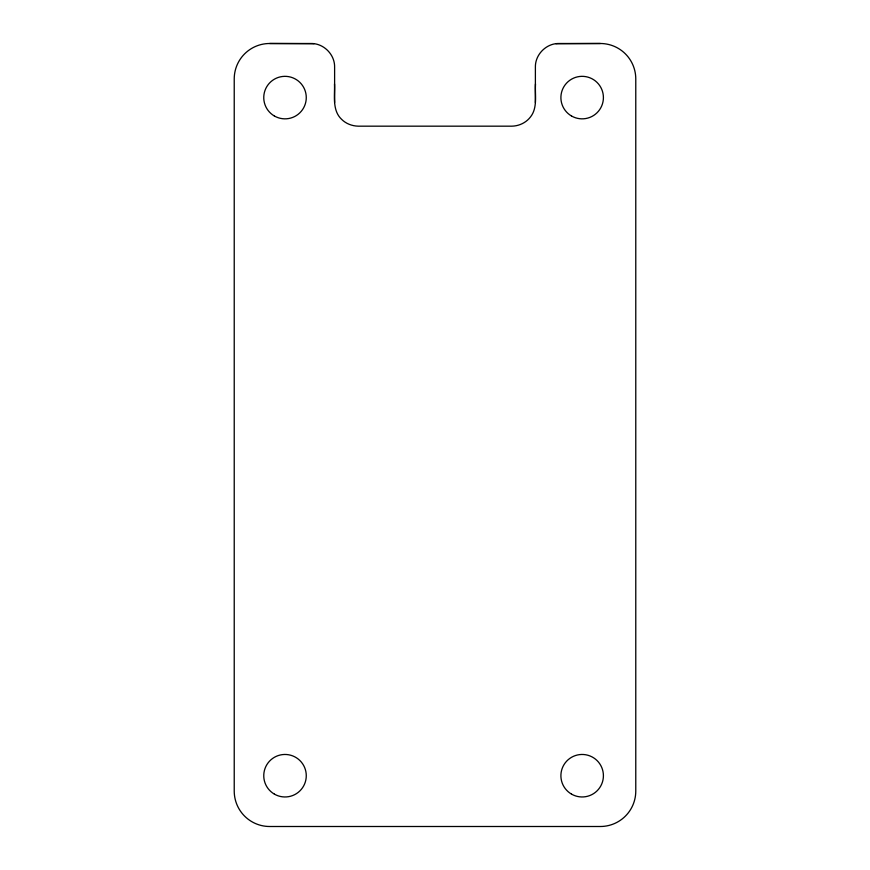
<?xml version="1.0" encoding="UTF-8"?>
<svg xmlns="http://www.w3.org/2000/svg" width="870" height="870" viewBox="0 0 870 870"><rect width="100%" height="100%" fill="white"/><g stroke="black" fill="none" stroke-linecap="round" stroke-linejoin="round"><path stroke-width="1.3" d="M334.515 83.955C335.026 95.646 331.959 110.175 341.529 119.255C345.923 123.703 352.035 126.009 358.233 126.172L511.767 126.172C519.009 126.063 526.1 122.724 530.504 116.928C537.856 107.619 534.724 94.819 535.485 83.955M334.613 102.551L334.613 67.12C334.885 54.495 323.618 43.239 310.992 43.5L269.656 43.5A35.431 35.431 0 0 0 234.226 78.931L234.226 791.069A35.431 35.431 0 0 0 269.656 826.5L600.343 826.5A35.431 35.431 0 0 0 635.774 791.069L635.774 78.931A35.431 35.431 0 0 0 600.343 43.5L559.008 43.5C546.382 43.239 535.115 54.495 535.387 67.12L535.387 102.551M555.919 43.707L600.343 43.5M269.656 43.5L314.081 43.707M274.387 794.125A21.261 21.261 0 0 0 306.273 775.714A21.261 21.261 0 0 0 274.387 757.302A21.261 21.261 0 0 0 274.387 794.125M571.525 794.125A21.261 21.261 0 0 0 603.41 775.714A21.261 21.261 0 0 0 571.525 757.302A21.261 21.261 0 0 0 571.525 794.125M571.525 116.004A21.261 21.261 0 0 0 603.41 97.592A21.261 21.261 0 0 0 571.525 79.181A21.261 21.261 0 0 0 571.525 116.004M274.387 116.004A21.261 21.261 0 0 0 306.273 97.592A21.261 21.261 0 0 0 274.387 79.181A21.261 21.261 0 0 0 274.387 116.004"/></g></svg>
